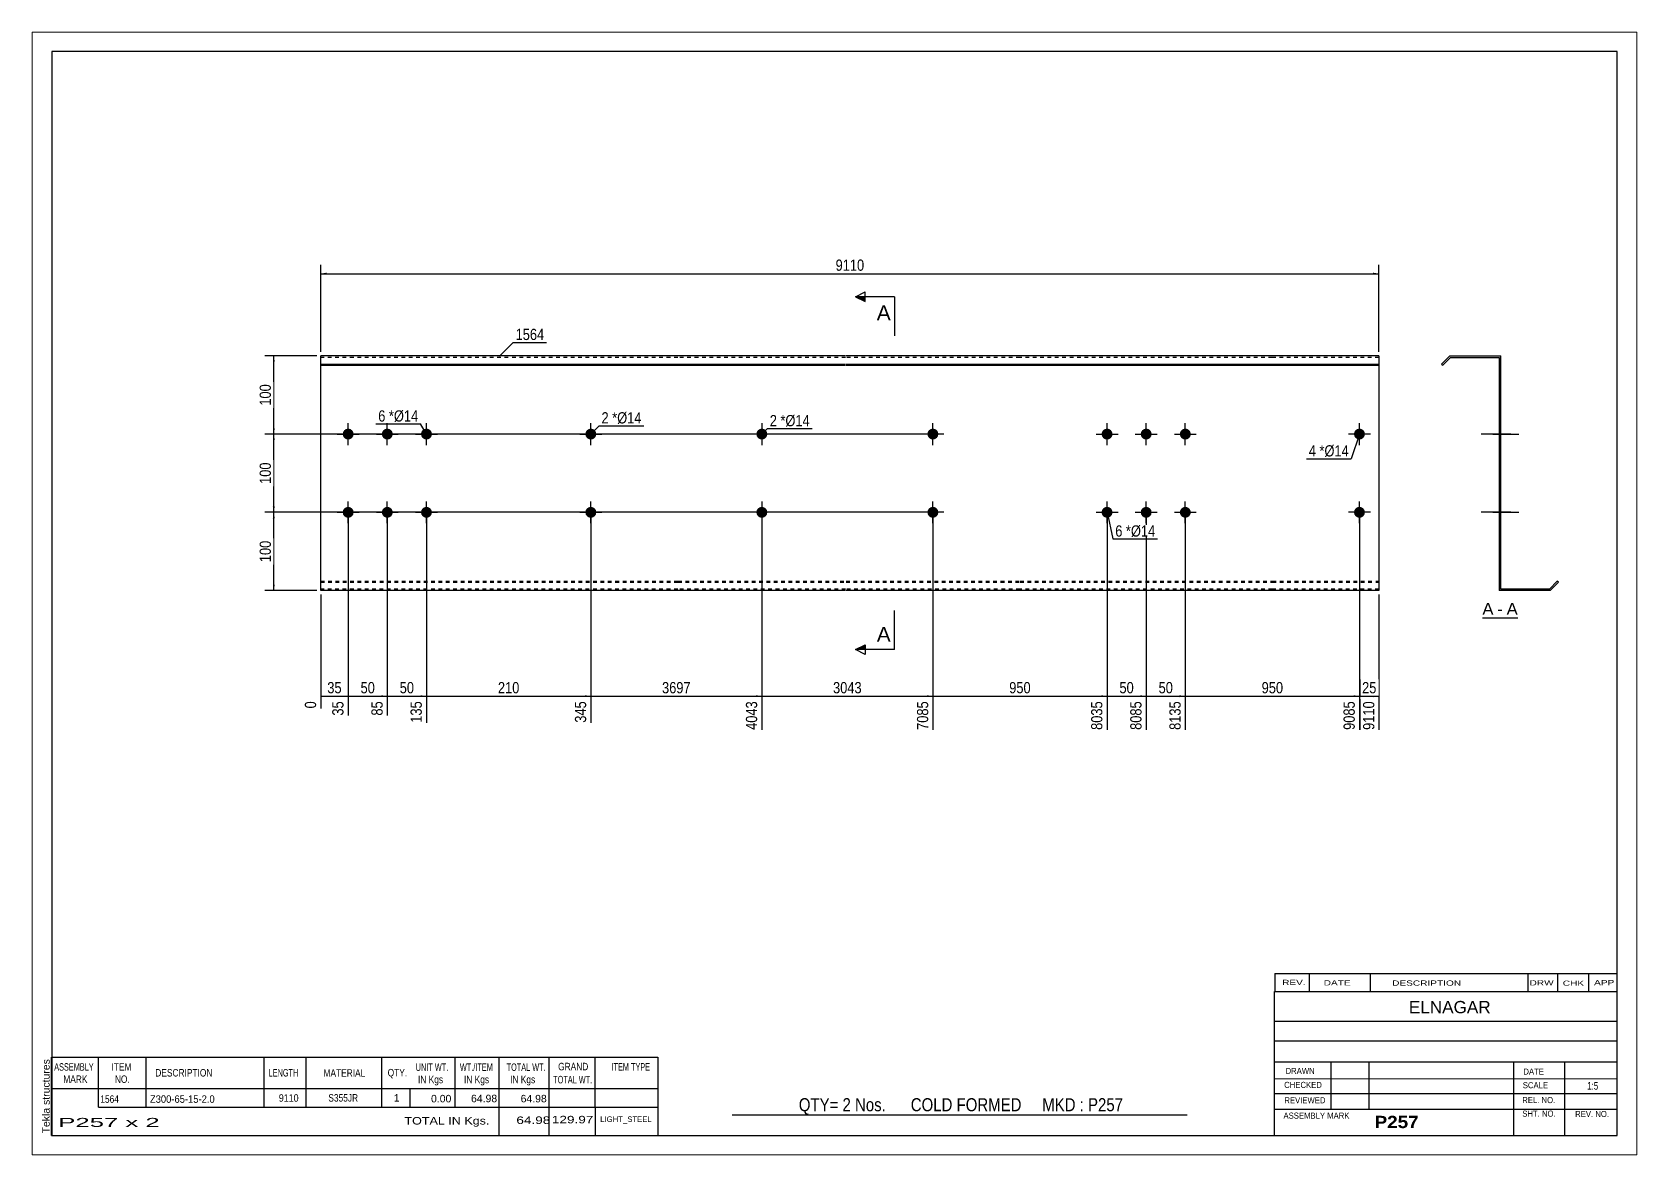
# Paper-space layout 'Layout1' of a CAD drawing. Header units: millimetres. Extents: x 0 to 410, y 0 to 287.
# The model-space entities are those that its viewports show. They can reach past a viewport. Long polylines and large blocks are cut down to what shows.
import ezdxf

# ---------------------------------------------------------------- set-up
doc = ezdxf.new("R2010")
doc.units = ezdxf.units.MM
doc.linetypes.add('DXK_LINE_DOT1', pattern=[1.8814, 0.9407, -0.9407])
doc.layers.add('Viewport layer', color=7, linetype='Continuous', plot=False)
doc.styles.add('Arial', font='ARIAL.TTF', dxfattribs={"height": 0.2})
doc.styles.add('Arial Bold', font='ARIALBD.TTF', dxfattribs={"height": 0.2})
doc.styles.add('Arial Narrow', font='ARIALN.TTF', dxfattribs={"height": 0.2})

# ---------------------------------------------------------------- blocks, each defined once
blk = doc.blocks.new('Unknown-629087071-1580')
at = {"color": 5, "linetype": 'Continuous'}
for p, q in [((331.25, 107.75), (-68.75, 107.75)), ((-68.75, 107.75), (-68.75, -169.25)), ((331.25, -169.25), (331.25, 107.75)), ((-68.75, -169.25), (331.25, -169.25))]:
    blk.add_line(p, q, dxfattribs=at)
at = {"color": 174, "linetype": 'Continuous', "style": 'Arial'}
blk.add_text('Tekla structures', height=1.9102, rotation=90, dxfattribs=at).set_placement((-69.25, -168.75))
blk = doc.blocks.new('Unknown-629087071-12 - 1229')
at = {"color": 7, "linetype": 'Continuous'}
blk.add_line((296.77, -36.95), (305.8, -36.95), dxfattribs=at)
at = {"color": 0, "linetype": 'Continuous'}
blk.add_wipeout([(299.61, -36.2), (299.61, -33), (296.77, -33), (296.77, -36.2)], dxfattribs=at)
blk.add_wipeout([(302, -36.2), (302, -33), (300.57, -33), (300.57, -36.2)], dxfattribs=at)
at = {"color": 96, "linetype": 'Continuous', "style": 'Arial'}
blk.add_text('A', height=3.06, dxfattribs=at).set_placement((296.77, -36.2))
at = {"color": 0, "linetype": 'Continuous'}
blk.add_wipeout([(305.8, -36.2), (305.8, -33), (302.96, -33), (302.96, -36.2)], dxfattribs=at)
at = {"color": 96, "linetype": 'Continuous', "style": 'Arial'}
for s, p in [('-', (300.57, -36.2)), ('A', (302.96, -36.2))]:
    blk.add_text(s, height=3.06, dxfattribs=at).set_placement(p)
blk = doc.blocks.new('Bolt-629087071-1223 - 1203')
at = {"linetype": 'Continuous'}
for points in [[(67.6, 10, -1), (70.4, 10, -1)], [(67.6, -10, -1), (70.4, -10, -1)]]:
    blk.add_hatch(color=3, dxfattribs=at).paths.add_polyline_path(points)
at = {"color": 3, "linetype": 'Continuous'}
for p, q in [((69, 7.2), (69, 12.8)), ((66.2, 10), (71.8, 10)), ((69, -12.8), (69, -7.2)), ((66.2, -10), (71.8, -10))]:
    blk.add_line(p, q, dxfattribs=at)
blk = doc.blocks.new('Part-629087071-1218 - 1203')
at = {"color": 2, "linetype": 'Continuous'}
for p, q in [((0, -30), (0, 30)), ((91.19, 30), (0, 30)), ((134.09, 30), (91.29, 30)), ((178.58, 30), (134.19, 30)), ((243.07, 30), (178.68, 30)), ((270.36, 30), (243.17, 30)), ((270.36, 30), (270.36, -30)), ((0, 27.88), (91.19, 27.88)), ((0, 27.6), (91.19, 27.6)), ((91.29, 27.88), (134.09, 27.88)), ((91.29, 27.6), (134.09, 27.6)), ((134.19, 27.88), (178.58, 27.88)), ((134.19, 27.6), (178.58, 27.6)), ((178.68, 27.88), (243.07, 27.88)), ((178.68, 27.6), (243.07, 27.6)), ((243.17, 27.88), (270.36, 27.88)), ((243.17, 27.6), (270.36, 27.6)), ((91.19, -30), (0, -30)), ((134.09, -30), (91.29, -30)), ((178.58, -30), (134.19, -30)), ((243.07, -30), (178.68, -30)), ((270.36, -30), (243.17, -30))]:
    blk.add_line(p, q, dxfattribs=at)
at = {"color": 7, "linetype": 'DXK_LINE_DOT1'}
for p, q in [((91.19, 29.6), (0, 29.6)), ((134.09, 29.6), (91.29, 29.6)), ((178.58, 29.6), (134.19, 29.6)), ((243.07, 29.6), (178.68, 29.6)), ((270.36, 29.6), (243.17, 29.6)), ((0, -27.6), (91.19, -27.6)), ((0, -27.88), (91.19, -27.88)), ((91.29, -27.6), (134.09, -27.6)), ((91.29, -27.88), (134.09, -27.88)), ((134.19, -27.6), (178.58, -27.6)), ((134.19, -27.88), (178.58, -27.88)), ((178.68, -27.6), (243.07, -27.6)), ((178.68, -27.88), (243.07, -27.88)), ((243.17, -27.6), (270.36, -27.6)), ((243.17, -27.88), (270.36, -27.88)), ((91.19, -29.6), (0, -29.6)), ((134.09, -29.6), (91.29, -29.6)), ((178.58, -29.6), (134.19, -29.6)), ((243.07, -29.6), (178.68, -29.6)), ((270.36, -29.6), (243.17, -29.6))]:
    blk.add_line(p, q, dxfattribs=at)
blk = doc.blocks.new('Bolt-629087071-1219 - 1203')
at = {"linetype": 'Continuous'}
for points in [[(154.99, 10, -1), (157.79, 10, -1)], [(263.96, 10, -1), (266.76, 10, -1)]]:
    blk.add_hatch(color=3, dxfattribs=at).paths.add_polyline_path(points)
at = {"color": 3, "linetype": 'Continuous'}
for p, q in [((156.39, 7.2), (156.39, 12.8)), ((265.36, 7.2), (265.36, 12.8)), ((159.19, 10), (153.59, 10)), ((268.16, 10), (262.56, 10))]:
    blk.add_line(p, q, dxfattribs=at)
blk = doc.blocks.new('Bolt-629087071-1220 - 1203')
at = {"linetype": 'Continuous'}
for points in [[(199.48, 10, -1), (202.28, 10, -1)], [(209.48, 10, -1), (212.28, 10, -1)], [(219.48, 10, -1), (222.28, 10, -1)], [(199.48, -10, -1), (202.28, -10, -1)], [(209.48, -10, -1), (212.28, -10, -1)], [(219.48, -10, -1), (222.28, -10, -1)]]:
    blk.add_hatch(color=3, dxfattribs=at).paths.add_polyline_path(points)
at = {"color": 3, "linetype": 'Continuous'}
for p, q in [((200.88, 7.2), (200.88, 12.8)), ((210.88, 7.2), (210.88, 12.8)), ((220.88, 7.2), (220.88, 12.8)), ((198.08, 10), (203.68, 10)), ((208.08, 10), (213.68, 10)), ((218.08, 10), (223.68, 10)), ((200.88, -12.8), (200.88, -7.2)), ((210.88, -12.8), (210.88, -7.2)), ((220.88, -12.8), (220.88, -7.2)), ((198.08, -10), (203.68, -10)), ((208.08, -10), (213.68, -10)), ((218.08, -10), (223.68, -10))]:
    blk.add_line(p, q, dxfattribs=at)
blk = doc.blocks.new('Bolt-629087071-1221 - 1203')
at = {"linetype": 'Continuous'}
for points in [[(154.99, -10, -1), (157.79, -10, -1)], [(263.96, -10, -1), (266.76, -10, -1)]]:
    blk.add_hatch(color=3, dxfattribs=at).paths.add_polyline_path(points)
at = {"color": 3, "linetype": 'Continuous'}
for p, q in [((156.39, -12.8), (156.39, -7.2)), ((265.36, -12.8), (265.36, -7.2)), ((159.19, -10), (153.59, -10)), ((268.16, -10), (262.56, -10))]:
    blk.add_line(p, q, dxfattribs=at)
blk = doc.blocks.new('Bolt-629087071-1222 - 1203')
at = {"linetype": 'Continuous'}
for points in [[(5.6, 10, -1), (8.4, 10, -1)], [(15.6, 10, -1), (18.4, 10, -1)], [(25.6, 10, -1), (28.4, 10, -1)], [(5.6, -10, -1), (8.4, -10, -1)], [(15.6, -10, -1), (18.4, -10, -1)], [(25.6, -10, -1), (28.4, -10, -1)]]:
    blk.add_hatch(color=3, dxfattribs=at).paths.add_polyline_path(points)
at = {"color": 3, "linetype": 'Continuous'}
for p, q in [((7, 7.2), (7, 12.8)), ((17, 7.2), (17, 12.8)), ((27, 7.2), (27, 12.8)), ((4.2, 10), (9.8, 10)), ((14.2, 10), (19.8, 10)), ((24.2, 10), (29.8, 10)), ((7, -12.8), (7, -7.2)), ((17, -12.8), (17, -7.2)), ((27, -12.8), (27, -7.2)), ((4.2, -10), (9.8, -10)), ((14.2, -10), (19.8, -10)), ((24.2, -10), (29.8, -10))]:
    blk.add_line(p, q, dxfattribs=at)
blk = doc.blocks.new('Bolt-629087071-1224 - 1203')
at = {"linetype": 'Continuous'}
for points in [[(114.09, 10, -1), (111.29, 10, -1)], [(114.09, -10, -1), (111.29, -10, -1)]]:
    blk.add_hatch(color=3, dxfattribs=at).paths.add_polyline_path(points)
at = {"color": 3, "linetype": 'Continuous'}
for p, q in [((112.69, 12.8), (112.69, 7.2)), ((115.49, 10), (109.89, 10)), ((112.69, -7.2), (112.69, -12.8)), ((115.49, -10), (109.89, -10))]:
    blk.add_line(p, q, dxfattribs=at)
blk = doc.blocks.new('Bolt-629087071-1232 - 1229')
at = {"linetype": 'Continuous'}
blk.add_hatch(color=3, dxfattribs=at).paths.add_polyline_path([(301.08, 11.4), (301.08, 8.6), (301.48, 8.6), (301.48, 11.4)])
blk.add_hatch(color=3, dxfattribs=at).paths.add_polyline_path([(301.08, 11.4), (301.08, 8.6), (301.48, 8.6), (301.48, 11.4)])
at = {"color": 3, "linetype": 'Continuous'}
for p, q in [((299.48, 10), (306.08, 10)), ((299.48, 10), (306.08, 10)), ((301.08, 11.4), (301.48, 11.4)), ((301.08, 11.4), (301.48, 11.4)), ((301.08, 8.6), (301.48, 8.6)), ((301.08, 8.6), (301.48, 8.6))]:
    blk.add_line(p, q, dxfattribs=at)
blk = doc.blocks.new('Part-629087071-1231 - 1229')
at = {"color": 2, "linetype": 'Continuous'}
for p, q in [((288.48, 30), (286.36, 27.88)), ((286.65, 27.6), (288.65, 29.6)), ((288.48, 30), (301.48, 30)), ((288.65, 29.6), (301.08, 29.6)), ((301.08, 29.6), (301.08, -30)), ((301.48, -29.6), (301.48, 30)), ((286.36, 27.88), (286.65, 27.6)), ((315.92, -27.6), (313.92, -29.6)), ((314.08, -30), (316.21, -27.88)), ((316.21, -27.88), (315.92, -27.6)), ((314.08, -30), (301.08, -30)), ((313.92, -29.6), (301.48, -29.6))]:
    blk.add_line(p, q, dxfattribs=at)
blk = doc.blocks.new('Bolt-629087071-1233 - 1229')
at = {"linetype": 'Continuous'}
for points in [[(301.08, 11.4), (301.08, 8.6), (301.48, 8.6), (301.48, 11.4)], [(301.08, 11.4), (301.08, 8.6), (301.48, 8.6), (301.48, 11.4)], [(301.08, 11.4), (301.08, 8.6), (301.48, 8.6), (301.48, 11.4)], [(301.08, -8.6), (301.08, -11.4), (301.48, -11.4), (301.48, -8.6)], [(301.08, -8.6), (301.08, -11.4), (301.48, -11.4), (301.48, -8.6)], [(301.08, -8.6), (301.08, -11.4), (301.48, -11.4), (301.48, -8.6)]]:
    blk.add_hatch(color=3, dxfattribs=at).paths.add_polyline_path(points)
at = {"color": 3, "linetype": 'Continuous'}
for p, q in [((304.08, 10), (296.48, 10)), ((304.08, 10), (296.48, 10)), ((304.08, 10), (296.48, 10)), ((301.48, 11.4), (301.08, 11.4)), ((301.48, 11.4), (301.08, 11.4)), ((301.48, 11.4), (301.08, 11.4)), ((301.48, 8.6), (301.08, 8.6)), ((301.48, 8.6), (301.08, 8.6)), ((301.48, 8.6), (301.08, 8.6)), ((304.08, -10), (296.48, -10)), ((304.08, -10), (296.48, -10)), ((304.08, -10), (296.48, -10)), ((301.48, -8.6), (301.08, -8.6)), ((301.48, -8.6), (301.08, -8.6)), ((301.48, -8.6), (301.08, -8.6)), ((301.48, -11.4), (301.08, -11.4)), ((301.48, -11.4), (301.08, -11.4)), ((301.48, -11.4), (301.08, -11.4))]:
    blk.add_line(p, q, dxfattribs=at)
blk = doc.blocks.new('Bolt-629087071-1234 - 1229')
at = {"linetype": 'Continuous'}
blk.add_hatch(color=3, dxfattribs=at).paths.add_polyline_path([(301.08, -8.6), (301.08, -11.4), (301.48, -11.4), (301.48, -8.6)])
blk.add_hatch(color=3, dxfattribs=at).paths.add_polyline_path([(301.08, -8.6), (301.08, -11.4), (301.48, -11.4), (301.48, -8.6)])
at = {"color": 3, "linetype": 'Continuous'}
for p, q in [((299.48, -10), (306.08, -10)), ((299.48, -10), (306.08, -10)), ((301.08, -8.6), (301.48, -8.6)), ((301.08, -8.6), (301.48, -8.6)), ((301.08, -11.4), (301.48, -11.4)), ((301.08, -11.4), (301.48, -11.4))]:
    blk.add_line(p, q, dxfattribs=at)
blk = doc.blocks.new('Bolt-629087071-1235 - 1229')
at = {"linetype": 'Continuous'}
for points in [[(301.08, 11.4), (301.08, 8.6), (301.48, 8.6), (301.48, 11.4)], [(301.08, 11.4), (301.08, 8.6), (301.48, 8.6), (301.48, 11.4)], [(301.08, 11.4), (301.08, 8.6), (301.48, 8.6), (301.48, 11.4)], [(301.08, -8.6), (301.08, -11.4), (301.48, -11.4), (301.48, -8.6)], [(301.08, -8.6), (301.08, -11.4), (301.48, -11.4), (301.48, -8.6)], [(301.08, -8.6), (301.08, -11.4), (301.48, -11.4), (301.48, -8.6)]]:
    blk.add_hatch(color=3, dxfattribs=at).paths.add_polyline_path(points)
at = {"color": 3, "linetype": 'Continuous'}
for p, q in [((304.08, 10), (296.48, 10)), ((304.08, 10), (296.48, 10)), ((304.08, 10), (296.48, 10)), ((301.48, 11.4), (301.08, 11.4)), ((301.48, 11.4), (301.08, 11.4)), ((301.48, 11.4), (301.08, 11.4)), ((301.48, 8.6), (301.08, 8.6)), ((301.48, 8.6), (301.08, 8.6)), ((301.48, 8.6), (301.08, 8.6)), ((304.08, -10), (296.48, -10)), ((304.08, -10), (296.48, -10)), ((304.08, -10), (296.48, -10)), ((301.48, -8.6), (301.08, -8.6)), ((301.48, -8.6), (301.08, -8.6)), ((301.48, -8.6), (301.08, -8.6)), ((301.48, -11.4), (301.08, -11.4)), ((301.48, -11.4), (301.08, -11.4)), ((301.48, -11.4), (301.08, -11.4))]:
    blk.add_line(p, q, dxfattribs=at)
blk = doc.blocks.new('Bolt-629087071-1236 - 1229')
at = {"linetype": 'Continuous'}
for points in [[(301.08, 11.4), (301.08, 8.6), (301.48, 8.6), (301.48, 11.4)], [(301.08, -8.6), (301.08, -11.4), (301.48, -11.4), (301.48, -8.6)]]:
    blk.add_hatch(color=3, dxfattribs=at).paths.add_polyline_path(points)
at = {"color": 3, "linetype": 'Continuous'}
for p, q in [((303.08, 10), (296.48, 10)), ((301.48, 11.4), (301.08, 11.4)), ((301.48, 8.6), (301.08, 8.6)), ((303.08, -10), (296.48, -10)), ((301.48, -8.6), (301.08, -8.6)), ((301.48, -11.4), (301.08, -11.4))]:
    blk.add_line(p, q, dxfattribs=at)
blk = doc.blocks.new('Bolt-629087071-1237 - 1229')
at = {"linetype": 'Continuous'}
for points in [[(301.48, 8.6), (301.48, 11.4), (301.08, 11.4), (301.08, 8.6)], [(301.48, -11.4), (301.48, -8.6), (301.08, -8.6), (301.08, -11.4)]]:
    blk.add_hatch(color=3, dxfattribs=at).paths.add_polyline_path(points)
at = {"color": 3, "linetype": 'Continuous'}
for p, q in [((301.48, 10), (297.08, 10)), ((301.48, 11.4), (301.08, 11.4)), ((301.48, 8.6), (301.08, 8.6)), ((301.48, -10), (297.08, -10)), ((301.48, -8.6), (301.08, -8.6)), ((301.48, -11.4), (301.08, -11.4))]:
    blk.add_line(p, q, dxfattribs=at)
blk = doc.blocks.new('StraightDimension-629087071-1297 - 1203')
at = {"linetype": 'Continuous'}
for points in [[(-12.25, 8.5), (-12, 10), (-11.75, 8.5)], [(-11.75, -8.5), (-12, -10), (-12.25, -8.5)]]:
    blk.add_hatch(color=7, dxfattribs=at).paths.add_polyline_path(points)
at = {"color": 7, "linetype": 'Continuous'}
for p, q in [((155.39, 10), (-14.25, 10)), ((-12, -10), (-12, 10)), ((155.39, -10), (-14.25, -10))]:
    blk.add_line(p, q, dxfattribs=at)
at = {"color": 0}
blk.add_wipeout([(-12.15, 3.34), (-16.35, 3.34), (-16.35, -3.34), (-12.15, -3.34)], dxfattribs=at)
at = {"color": 3, "style": 'Arial Narrow'}
blk.add_text('100', height=2.863, rotation=90.0002, dxfattribs=at).set_placement((-12.75, -2.74))
blk = doc.blocks.new('StraightDimension-629087071-1296 - 1203')
at = {"linetype": 'Continuous'}
for points in [[(-12.25, 28.5), (-12, 30), (-11.75, 28.5)], [(-11.75, 11.5), (-12, 10), (-12.25, 11.5)]]:
    blk.add_hatch(color=7, dxfattribs=at).paths.add_polyline_path(points)
at = {"color": 7, "linetype": 'Continuous'}
for p, q in [((-1, 30), (-14.25, 30)), ((-12, 10), (-12, 30)), ((155.39, 10), (-14.25, 10))]:
    blk.add_line(p, q, dxfattribs=at)
at = {"color": 0}
blk.add_wipeout([(-12.15, 23.34), (-16.35, 23.34), (-16.35, 16.66), (-12.15, 16.66)], dxfattribs=at)
at = {"color": 3, "style": 'Arial Narrow'}
blk.add_text('100', height=2.863, rotation=90.0002, dxfattribs=at).set_placement((-12.75, 17.26))
blk = doc.blocks.new('StraightDimension-629087071-1247 - 1203')
at = {"linetype": 'Continuous'}
blk.add_hatch(color=7, dxfattribs=at).paths.add_polyline_path([(268.86, -56.75), (270.36, -57), (268.86, -57.25)])
at = {"color": 7, "linetype": 'Continuous'}
for p, q in [((265.36, -11), (265.36, -65.61)), ((270.36, -31), (270.36, -65.61)), ((265.36, -57), (270.36, -57))]:
    blk.add_line(p, q, dxfattribs=at)
at = {"color": 0}
blk.add_wipeout([(270.29, -56.85), (270.29, -52.65), (265.44, -52.65), (265.44, -56.85)], dxfattribs=at)
at = {"color": 0, "linetype": 'Continuous'}
blk.add_wipeout([(269.76, -57.7), (265.56, -57.7), (265.56, -66.21), (269.76, -66.21)], dxfattribs=at)
at = {"color": 3, "style": 'Arial Narrow'}
blk.add_text('25', height=2.863, dxfattribs=at).set_placement((266.04, -56.25))
at = {"color": 3, "linetype": 'Continuous', "style": 'Arial Narrow'}
blk.add_text('9110', height=2.863, rotation=90.0002, dxfattribs=at).set_placement((269.16, -65.61))
blk = doc.blocks.new('StraightDimension-629087071-1248 - 1203')
at = {"linetype": 'Continuous'}
blk.add_hatch(color=7, dxfattribs=at).paths.add_polyline_path([(263.86, -56.75), (265.36, -57), (263.86, -57.25)])
at = {"color": 7, "linetype": 'Continuous'}
for p, q in [((220.88, -11), (220.88, -65.61)), ((265.36, -11), (265.36, -65.61)), ((220.88, -57), (265.36, -57))]:
    blk.add_line(p, q, dxfattribs=at)
at = {"color": 0}
blk.add_wipeout([(246.46, -56.85), (246.46, -52.65), (239.78, -52.65), (239.78, -56.85)], dxfattribs=at)
at = {"color": 0, "linetype": 'Continuous'}
blk.add_wipeout([(264.76, -57.7), (260.56, -57.7), (260.56, -66.21), (264.76, -66.21)], dxfattribs=at)
at = {"color": 3, "style": 'Arial Narrow'}
blk.add_text('950', height=2.863, dxfattribs=at).set_placement((240.38, -56.25))
at = {"color": 3, "linetype": 'Continuous', "style": 'Arial Narrow'}
blk.add_text('9085', height=2.863, rotation=90.0002, dxfattribs=at).set_placement((264.16, -65.61))
blk = doc.blocks.new('StraightDimension-629087071-1249 - 1203')
at = {"linetype": 'Continuous'}
blk.add_hatch(color=7, dxfattribs=at).paths.add_polyline_path([(219.38, -56.75), (220.88, -57), (219.38, -57.25)])
at = {"color": 7, "linetype": 'Continuous'}
for p, q in [((210.88, -11), (210.88, -65.61)), ((220.88, -11), (220.88, -65.61)), ((210.88, -57), (220.88, -57))]:
    blk.add_line(p, q, dxfattribs=at)
at = {"color": 0}
blk.add_wipeout([(218.3, -56.85), (218.3, -52.65), (213.45, -52.65), (213.45, -56.85)], dxfattribs=at)
at = {"color": 0, "linetype": 'Continuous'}
blk.add_wipeout([(220.28, -57.7), (216.08, -57.7), (216.08, -66.21), (220.28, -66.21)], dxfattribs=at)
at = {"color": 3, "style": 'Arial Narrow'}
blk.add_text('50', height=2.863, dxfattribs=at).set_placement((214.05, -56.25))
at = {"color": 3, "linetype": 'Continuous', "style": 'Arial Narrow'}
blk.add_text('8135', height=2.863, rotation=90.0002, dxfattribs=at).set_placement((219.68, -65.61))
blk = doc.blocks.new('StraightDimension-629087071-1250 - 1203')
at = {"linetype": 'Continuous'}
blk.add_hatch(color=7, dxfattribs=at).paths.add_polyline_path([(209.38, -56.75), (210.88, -57), (209.38, -57.25)])
at = {"color": 7, "linetype": 'Continuous'}
for p, q in [((200.88, -11), (200.88, -65.61)), ((210.88, -11), (210.88, -65.61)), ((200.88, -57), (210.88, -57))]:
    blk.add_line(p, q, dxfattribs=at)
at = {"color": 0}
blk.add_wipeout([(208.3, -56.85), (208.3, -52.65), (203.45, -52.65), (203.45, -56.85)], dxfattribs=at)
at = {"color": 0, "linetype": 'Continuous'}
blk.add_wipeout([(210.28, -57.7), (206.08, -57.7), (206.08, -66.21), (210.28, -66.21)], dxfattribs=at)
at = {"color": 3, "style": 'Arial Narrow'}
blk.add_text('50', height=2.863, dxfattribs=at).set_placement((204.05, -56.25))
at = {"color": 3, "linetype": 'Continuous', "style": 'Arial Narrow'}
blk.add_text('8085', height=2.863, rotation=90.0002, dxfattribs=at).set_placement((209.68, -65.61))
blk = doc.blocks.new('StraightDimension-629087071-1251 - 1203')
at = {"linetype": 'Continuous'}
blk.add_hatch(color=7, dxfattribs=at).paths.add_polyline_path([(199.38, -56.75), (200.88, -57), (199.38, -57.25)])
at = {"color": 7, "linetype": 'Continuous'}
for p, q in [((156.39, -11), (156.39, -65.61)), ((200.88, -11), (200.88, -65.61)), ((156.39, -57), (200.88, -57))]:
    blk.add_line(p, q, dxfattribs=at)
at = {"color": 0}
blk.add_wipeout([(181.97, -56.85), (181.97, -52.65), (175.29, -52.65), (175.29, -56.85)], dxfattribs=at)
at = {"color": 0, "linetype": 'Continuous'}
blk.add_wipeout([(200.28, -57.7), (196.08, -57.7), (196.08, -66.21), (200.28, -66.21)], dxfattribs=at)
at = {"color": 3, "style": 'Arial Narrow'}
blk.add_text('950', height=2.863, dxfattribs=at).set_placement((175.89, -56.25))
at = {"color": 3, "linetype": 'Continuous', "style": 'Arial Narrow'}
blk.add_text('8035', height=2.863, rotation=90.0002, dxfattribs=at).set_placement((199.68, -65.61))
blk = doc.blocks.new('StraightDimension-629087071-1252 - 1203')
at = {"linetype": 'Continuous'}
blk.add_hatch(color=7, dxfattribs=at).paths.add_polyline_path([(154.89, -56.75), (156.39, -57), (154.89, -57.25)])
at = {"color": 7, "linetype": 'Continuous'}
for p, q in [((112.69, -11), (112.69, -65.61)), ((156.39, -11), (156.39, -65.61)), ((112.69, -57), (156.39, -57))]:
    blk.add_line(p, q, dxfattribs=at)
at = {"color": 0}
blk.add_wipeout([(138.8, -56.85), (138.8, -52.65), (130.28, -52.65), (130.28, -56.85)], dxfattribs=at)
at = {"color": 0, "linetype": 'Continuous'}
blk.add_wipeout([(155.79, -57.7), (151.59, -57.7), (151.59, -66.21), (155.79, -66.21)], dxfattribs=at)
at = {"color": 3, "style": 'Arial Narrow'}
blk.add_text('3043', height=2.863, dxfattribs=at).set_placement((130.88, -56.25))
at = {"color": 3, "linetype": 'Continuous', "style": 'Arial Narrow'}
blk.add_text('7085', height=2.863, rotation=90.0002, dxfattribs=at).set_placement((155.19, -65.61))
blk = doc.blocks.new('StraightDimension-629087071-1253 - 1203')
at = {"linetype": 'Continuous'}
blk.add_hatch(color=7, dxfattribs=at).paths.add_polyline_path([(111.19, -56.75), (112.69, -57), (111.19, -57.25)])
at = {"color": 7, "linetype": 'Continuous'}
for p, q in [((69, -11), (69, -63.78)), ((112.69, -11), (112.69, -65.61)), ((69, -57), (112.69, -57))]:
    blk.add_line(p, q, dxfattribs=at)
at = {"color": 0}
blk.add_wipeout([(95.1, -56.85), (95.1, -52.65), (86.59, -52.65), (86.59, -56.85)], dxfattribs=at)
at = {"color": 0, "linetype": 'Continuous'}
blk.add_wipeout([(112.09, -57.7), (107.89, -57.7), (107.89, -66.21), (112.09, -66.21)], dxfattribs=at)
at = {"color": 3, "style": 'Arial Narrow'}
blk.add_text('3697', height=2.863, dxfattribs=at).set_placement((87.19, -56.25))
at = {"color": 3, "linetype": 'Continuous', "style": 'Arial Narrow'}
blk.add_text('4043', height=2.863, rotation=90.0002, dxfattribs=at).set_placement((111.49, -65.61))
blk = doc.blocks.new('StraightDimension-629087071-1254 - 1203')
at = {"linetype": 'Continuous'}
blk.add_hatch(color=7, dxfattribs=at).paths.add_polyline_path([(67.5, -56.75), (69, -57), (67.5, -57.25)])
at = {"color": 7, "linetype": 'Continuous'}
for p, q in [((27, -11), (27, -63.78)), ((69, -11), (69, -63.78)), ((27, -57), (69, -57))]:
    blk.add_line(p, q, dxfattribs=at)
at = {"color": 0}
blk.add_wipeout([(51.34, -56.85), (51.34, -52.65), (44.66, -52.65), (44.66, -56.85)], dxfattribs=at)
at = {"color": 0, "linetype": 'Continuous'}
blk.add_wipeout([(68.4, -57.7), (64.2, -57.7), (64.2, -64.38), (68.4, -64.38)], dxfattribs=at)
at = {"color": 3, "style": 'Arial Narrow'}
blk.add_text('210', height=2.863, dxfattribs=at).set_placement((45.26, -56.25))
at = {"color": 3, "linetype": 'Continuous', "style": 'Arial Narrow'}
blk.add_text('345', height=2.863, rotation=90.0002, dxfattribs=at).set_placement((67.8, -63.78))
blk = doc.blocks.new('StraightDimension-629087071-1255 - 1203')
at = {"linetype": 'Continuous'}
blk.add_hatch(color=7, dxfattribs=at).paths.add_polyline_path([(25.5, -56.75), (27, -57), (25.5, -57.25)])
at = {"color": 7, "linetype": 'Continuous'}
for p, q in [((17, -11), (17, -61.96)), ((27, -11), (27, -63.78)), ((17, -57), (27, -57))]:
    blk.add_line(p, q, dxfattribs=at)
at = {"color": 0}
blk.add_wipeout([(24.43, -56.85), (24.43, -52.65), (19.57, -52.65), (19.57, -56.85)], dxfattribs=at)
at = {"color": 0, "linetype": 'Continuous'}
blk.add_wipeout([(26.4, -57.7), (22.2, -57.7), (22.2, -64.38), (26.4, -64.38)], dxfattribs=at)
at = {"color": 3, "style": 'Arial Narrow'}
blk.add_text('50', height=2.863, dxfattribs=at).set_placement((20.17, -56.25))
at = {"color": 3, "linetype": 'Continuous', "style": 'Arial Narrow'}
blk.add_text('135', height=2.863, rotation=90.0002, dxfattribs=at).set_placement((25.8, -63.78))
blk = doc.blocks.new('StraightDimension-629087071-1256 - 1203')
at = {"linetype": 'Continuous'}
blk.add_hatch(color=7, dxfattribs=at).paths.add_polyline_path([(15.5, -56.75), (17, -57), (15.5, -57.25)])
at = {"color": 7, "linetype": 'Continuous'}
for p, q in [((7, -11), (7, -61.96)), ((17, -11), (17, -61.96)), ((7, -57), (17, -57))]:
    blk.add_line(p, q, dxfattribs=at)
at = {"color": 0}
blk.add_wipeout([(14.43, -56.85), (14.43, -52.65), (9.57, -52.65), (9.57, -56.85)], dxfattribs=at)
at = {"color": 0, "linetype": 'Continuous'}
blk.add_wipeout([(16.4, -57.7), (12.2, -57.7), (12.2, -62.56), (16.4, -62.56)], dxfattribs=at)
at = {"color": 3, "style": 'Arial Narrow'}
blk.add_text('50', height=2.863, dxfattribs=at).set_placement((10.17, -56.25))
at = {"color": 3, "linetype": 'Continuous', "style": 'Arial Narrow'}
blk.add_text('85', height=2.863, rotation=90.0002, dxfattribs=at).set_placement((15.8, -61.96))
blk = doc.blocks.new('StraightDimension-629087071-1257 - 1203')
at = {"linetype": 'Continuous'}
blk.add_hatch(color=7, dxfattribs=at).paths.add_polyline_path([(5.5, -56.75), (7, -57), (5.5, -57.25)])
at = {"color": 7, "linetype": 'Continuous'}
for p, q in [((7, -11), (7, -61.96)), ((0, -31), (0, -60.13)), ((0, -57), (7, -57))]:
    blk.add_line(p, q, dxfattribs=at)
at = {"color": 0}
blk.add_wipeout([(5.93, -56.85), (5.93, -52.65), (1.07, -52.65), (1.07, -56.85)], dxfattribs=at)
at = {"color": 0, "linetype": 'Continuous'}
for points in [[(-0.6, -57.7), (-4.8, -57.7), (-4.8, -60.73), (-0.6, -60.73)], [(6.4, -57.7), (2.2, -57.7), (2.2, -62.56), (6.4, -62.56)]]:
    blk.add_wipeout(points, dxfattribs=at)
at = {"color": 3, "style": 'Arial Narrow'}
blk.add_text('35', height=2.863, dxfattribs=at).set_placement((1.67, -56.25))
at = {"color": 3, "linetype": 'Continuous', "style": 'Arial Narrow'}
for s, height, p in [('0', 2.86, (-1.2, -60.13)), ('35', 2.863, (5.8, -61.96))]:
    blk.add_text(s, height=height, rotation=90.0002, dxfattribs=at).set_placement(p)
blk = doc.blocks.new('StraightDimension-629087071-1298 - 1203')
at = {"linetype": 'Continuous'}
for points in [[(-12.25, -11.5), (-12, -10), (-11.75, -11.5)], [(-11.75, -28.5), (-12, -30), (-12.25, -28.5)]]:
    blk.add_hatch(color=7, dxfattribs=at).paths.add_polyline_path(points)
at = {"color": 7, "linetype": 'Continuous'}
for p, q in [((155.39, -10), (-14.25, -10)), ((-12, -30), (-12, -10)), ((-1, -30), (-14.25, -30))]:
    blk.add_line(p, q, dxfattribs=at)
at = {"color": 0}
blk.add_wipeout([(-12.15, -16.66), (-16.35, -16.66), (-16.35, -23.34), (-12.15, -23.34)], dxfattribs=at)
at = {"color": 3, "style": 'Arial Narrow'}
blk.add_text('100', height=2.863, rotation=90.0002, dxfattribs=at).set_placement((-12.75, -22.74))
blk = doc.blocks.new('StraightDimension-629087071-1320 - 1203')
at = {"linetype": 'Continuous'}
for points in [[(1.5, 50.75), (0, 51), (1.5, 51.25)], [(268.86, 51.25), (270.36, 51), (268.86, 50.75)]]:
    blk.add_hatch(color=7, dxfattribs=at).paths.add_polyline_path(points)
at = {"color": 7, "linetype": 'Continuous'}
for p, q in [((0, 31), (0, 53.25)), ((0, 51), (270.36, 51)), ((270.36, 31), (270.36, 53.25))]:
    blk.add_line(p, q, dxfattribs=at)
at = {"color": 0}
blk.add_wipeout([(139.44, 51.15), (139.44, 55.35), (130.93, 55.35), (130.93, 51.15)], dxfattribs=at)
at = {"color": 3, "style": 'Arial Narrow'}
blk.add_text('9110', height=2.863, dxfattribs=at).set_placement((131.53, 51.75))
blk = doc.blocks.new('CBS_BOM-629087071-1599')
at = {"color": 7, "linetype": 'Continuous'}
for p, q in [((-68.78, -157.28), (-68.78, -149.28)), ((-68.78, -149.28), (86.14, -149.28)), ((-56.78, -157.28), (-56.78, -149.28)), ((-44.59, -157.28), (-44.59, -149.28)), ((-14.43, -157.28), (-14.43, -149.28)), ((-3.75, -157.28), (-3.75, -149.28)), ((15.57, -157.28), (15.57, -149.28)), ((34.37, -157.28), (34.37, -149.28)), ((45.58, -157.28), (45.58, -149.28)), ((58.37, -157.28), (58.37, -149.28)), ((70.12, -157.28), (70.12, -149.28)), ((86.14, -149.29), (86.14, -157.27)), ((-68.78, -157.28), (86.14, -157.28)), ((-68.78, -162.08), (-68.78, -157.28)), ((-56.78, -162.08), (-56.78, -157.28)), ((-44.59, -162.08), (-44.59, -157.28)), ((-14.43, -162.08), (-14.43, -157.28)), ((-3.75, -162.08), (-3.75, -157.28)), ((15.57, -162.08), (15.57, -157.28)), ((22.83, -162.08), (22.83, -157.28)), ((34.37, -162.08), (34.37, -157.28)), ((45.58, -162.08), (45.58, -157.28)), ((58.37, -162.08), (58.37, -157.28)), ((70.14, -162.08), (70.14, -157.28)), ((86.14, -157.28), (86.14, -162.08)), ((-68.78, -169.28), (-68.78, -162.1)), ((-56.78, -162.08), (86.14, -162.08)), ((45.58, -169.28), (45.58, -162.1)), ((58.37, -169.28), (58.37, -162.1)), ((70.18, -169.28), (70.18, -162.1)), ((86.14, -162.08), (86.14, -169.28)), ((-68.78, -169.28), (86.14, -169.28))]:
    blk.add_line(p, q, dxfattribs=at)
at = {"color": 3, "linetype": 'Continuous', "style": 'Arial'}
for s, height, width, p in [('ASSEMBLY', 1.91, 0.7, (-68.1, -152.71)), ('ITEM', 1.91, 0.8, (-53.45, -152.71)), ('UNIT WT.', 1.91, 0.7, (24.26, -152.78)), ('WT./ITEM', 1.91, 0.7, (35.55, -152.78)), ('TOTAL WT.', 1.91, 0.7, (47.49, -152.78)), ('GRAND', 1.91, 0.8, (60.64, -152.62)), ('ITEM TYPE', 1.91, 0.7, (74.28, -152.7)), ('MARK', 1.91, 0.8, (-65.78, -155.84)), ('NO.', 1.91, 0.8, (-52.6, -155.84)), ('DESCRIPTION', 1.9102, 0.8, (-42.27, -154.21)), ('LENGTH', 1.91, 0.7, (-13.32, -154.21)), ('MATERIAL', 1.91, 0.8, (0.7, -154.26)), ('QTY.', 1.91, 0.8, (17.09, -154.18)), ('IN Kgs', 1.91, 0.8, (24.84, -155.92)), ('IN Kgs', 1.91, 0.8, (36.59, -155.92)), ('IN Kgs', 1.91, 0.8, (48.38, -155.92)), ('TOTAL WT.', 1.91, 0.7, (59.38, -155.96))]:
    blk.add_text(s, height=height, dxfattribs=dict(at, width=width)).set_placement(p)
at = {"color": 7, "linetype": 'Continuous', "style": 'Arial'}
for s, height, width, p in [('1564', 1.91, 0.8, (-56.32, -160.93)), ('Z300-65-15-2.0', 1.9102, 0.9, (-43.65, -160.93)), ('9110', 1.91, 0.85, (-10.71, -160.65)), ('S355JR', 1.91, 0.8, (1.94, -160.62))]:
    blk.add_text(s, height=height, dxfattribs=dict(at, width=width)).set_placement(p)
for s, p in [('1', (18.66, -160.62)), ('0.00', (28.17, -160.81)), ('64.98', (38.39, -160.78)), ('64.98', (51.06, -160.81))]:
    blk.add_text(s, height=1.91, dxfattribs=at).set_placement(p)
at = {"color": 6, "linetype": 'Continuous', "style": 'Arial'}
for s, height, width, p in [('P257 x 2', 2.292, 2.05, (-67.06, -167.09)), ('TOTAL IN Kgs.', 1.9102, 1.2, (21.38, -166.48)), ('64.98', 1.91, 1.3, (49.97, -166.33)), ('129.97', 1.91, 1.3, (59.04, -166.17))]:
    blk.add_text(s, height=height, dxfattribs=dict(at, width=width)).set_placement(p)
blk.add_text('LIGHT_STEEL', height=1.4135, dxfattribs=at).set_placement((71.39, -165.83))
blk = doc.blocks.new('CBS_CALLOFF-629087071-1600')
at = {"color": 7, "linetype": 'Continuous'}
blk.add_line((105.13, -163.98), (221.36, -164), dxfattribs=at)
at = {"color": 3, "linetype": 'Continuous', "style": 'Arial Narrow'}
blk.add_text('QTY= 2 Nos.      COLD FORMED     MKD : P257', height=3.3405, dxfattribs=at).set_placement((122.13, -163.09))
blk = doc.blocks.new('CBS_NAME_BLOG-629087071-1601')
at = {"color": 7, "linetype": 'Continuous'}
for p, q in [((243.66, -132.5), (331.18, -132.5)), ((243.66, -169.21), (243.66, -132.5)), ((243.66, -140.04), (331.18, -140.04)), ((243.73, -145.09), (331.25, -145.09)), ((243.66, -150.46), (331.18, -150.46)), ((258.18, -162.57), (258.18, -150.47)), ((267.87, -162.54), (267.87, -150.47)), ((304.78, -169.21), (304.78, -150.48)), ((317.83, -169.21), (317.83, -150.47)), ((243.67, -154.76), (331.25, -154.74)), ((243.66, -158.51), (331.18, -158.51)), ((243.66, -162.55), (331.18, -162.55)), ((243.66, -169.25), (331.25, -169.25))]:
    blk.add_line(p, q, dxfattribs=at)
at = {"color": 3, "linetype": 'Continuous', "style": 'Arial'}
blk.add_text('ELNAGAR', height=3.133, dxfattribs=at).set_placement((277.98, -138.03))
at = {"color": 3, "linetype": 'Continuous'}
for s, height, style, width, p in [('CHECKED', 1.566, 'Arial', 0.9, (246.14, -157.14)), ('DRAWN', 1.566, 'Arial', 0.9, (246.49, -153.57)), ('SCALE', 1.566, 'Arial', 0.9, (307.1, -157.21)), ('DATE', 1.566, 'Arial', 0.9, (307.25, -153.73)), ('1:5', 1.957, 'Arial Narrow', 0.9, (323.55, -157.57)), ('REVIEWED', 1.566, 'Arial', 0.9, (246.18, -161.06)), ('REL. NO.', 1.566, 'Arial', 0.9, (306.96, -161.01)), ('ASSEMBLY MARK', 1.5663, 'Arial', 0.9, (245.96, -164.99)), ('SHT. NO.', 1.566, 'Arial', 0.9, (306.96, -164.48)), ('REV. NO.', 1.566, 'Arial', 0.9, (320.48, -164.57)), ('P257', 3.131, 'Arial Bold', 1.1, (269.24, -167.39))]:
    blk.add_text(s, height=height, dxfattribs=dict(at, style=style, width=width)).set_placement(p)
blk = doc.blocks.new('CBS_REVISION-629087071-1602')
at = {"color": 7, "linetype": 'Continuous'}
for p, q in [((243.74, -127.87), (331.24, -127.87)), ((243.74, -127.87), (243.74, -132.5)), ((252.54, -127.87), (252.54, -132.5)), ((268.13, -127.87), (268.13, -132.44)), ((308.39, -127.87), (308.39, -132.5)), ((315.93, -127.87), (315.93, -132.5)), ((323.88, -127.87), (323.88, -132.5)), ((243.74, -132.5), (331.24, -132.5))]:
    blk.add_line(p, q, dxfattribs=at)
at = {"color": 7, "style": 'Arial Narrow', "width": 1.7}
for s, height, p in [('REV.', 1.326, (245.6, -130.82)), ('DATE', 1.326, (256.23, -130.94)), ('DESCRIPTION', 1.3257, (273.71, -130.99)), ('DRW', 1.326, (308.82, -130.93)), ('CHK', 1.326, (317.31, -131.02)), ('APP', 1.326, (325.31, -130.87))]:
    blk.add_text(s, height=height, dxfattribs=at).set_placement(p)
blk = doc.blocks.new('SectionMark-629087071-1245 - 1203')
at = {"linetype": 'Continuous'}
for points in [[(139.11, 45.1), (139.11, 43.85), (136.61, 45.1)], [(139.11, -43.85), (139.11, -45.1), (136.61, -45.1)]]:
    blk.add_hatch(color=30, dxfattribs=at).paths.add_polyline_path(points)
at = {"color": 30, "linetype": 'Continuous'}
for p, q in [((136.61, 45.1), (139.11, 46.35)), ((136.61, 45.1), (139.11, 43.85)), ((139.11, 43.85), (139.11, 46.35)), ((136.61, -45.1), (139.11, -43.85)), ((139.11, -43.85), (139.11, -46.35)), ((139.11, -46.35), (136.61, -45.1))]:
    blk.add_line(p, q, dxfattribs=at)
at = {"color": 0, "linetype": 'Continuous'}
for points in [[(145.61, 39.1), (145.61, 43.1), (142.05, 43.1), (142.05, 39.1)], [(145.61, -43.1), (145.61, -39.1), (142.05, -39.1), (142.05, -43.1)]]:
    blk.add_wipeout(points, dxfattribs=at)
at = {"color": 30, "linetype": 'Continuous'}
for p, q in [((146.61, 45.1), (136.61, 45.1)), ((146.61, 45.1), (146.61, 35.1)), ((146.61, -45.1), (146.61, -35.1)), ((146.61, -45.1), (136.61, -45.1))]:
    blk.add_line(p, q, dxfattribs=at)
at = {"color": 96, "linetype": 'Continuous', "style": 'Arial'}
for p in [(142.05, 39.1), (142.05, -43.1)]:
    blk.add_text('A', height=3.82, dxfattribs=at).set_placement(p)
blk = doc.blocks.new('Mark-629087071-1323 - 1203')
at = {"color": 0}
blk.add_wipeout([(57.09, 34.04), (57.09, 37.04), (49.78, 37.04), (49.78, 34.04)], dxfattribs=at)
blk.add_wipeout([(57.09, 34.04), (57.09, 37.04), (49.78, 37.04), (49.78, 34.04)], dxfattribs=at)
at = {"color": 7, "linetype": 'Continuous'}
for p, q in [((45.65, 29.9), (49.18, 33.44)), ((49.18, 33.44), (57.69, 33.44))]:
    blk.add_line(p, q, dxfattribs=at)
at = {"color": 3, "style": 'Arial Narrow'}
blk.add_text('1564', height=2.863, dxfattribs=at).set_placement((49.78, 34.04))
blk = doc.blocks.new('MarkSet-629087071-1334 - 1203')
at = {"color": 0}
blk.add_wipeout([(254.25, 4.28), (254.25, 7.28), (252.42, 7.28), (252.42, 4.28)], dxfattribs=at)
blk.add_wipeout([(254.25, 4.28), (254.25, 7.28), (252.42, 7.28), (252.42, 4.28)], dxfattribs=at)
blk.add_wipeout([(256.43, 4.28), (256.43, 7.28), (255.15, 7.28), (255.15, 4.28)], dxfattribs=at)
blk.add_wipeout([(256.43, 4.28), (256.43, 7.28), (255.15, 7.28), (255.15, 4.28)], dxfattribs=at)
at = {"color": 3, "style": 'Arial Narrow'}
blk.add_text('4', height=2.86, dxfattribs=at).set_placement((252.42, 4.28))
at = {"color": 0}
blk.add_wipeout([(262.64, 4.28), (262.64, 7.28), (256.43, 7.28), (256.43, 4.28)], dxfattribs=at)
blk.add_wipeout([(262.64, 4.28), (262.64, 7.28), (256.43, 7.28), (256.43, 4.28)], dxfattribs=at)
at = {"color": 7, "linetype": 'Continuous'}
for p in [(265.36, 10), (251.82, 3.68)]:
    blk.add_line(p, (263.24, 3.68), dxfattribs=at)
at = {"color": 3, "style": 'Arial Narrow'}
for s, height, p in [('*', 2.86, (255.15, 4.28)), ('Ø14', 2.863, (256.43, 4.28))]:
    blk.add_text(s, height=height, dxfattribs=at).set_placement(p)
blk = doc.blocks.new('Mark-629087071-1337 - 1203')
at = {"color": 0}
blk.add_wipeout([(204.8, -16.2), (204.8, -13.2), (202.98, -13.2), (202.98, -16.2)], dxfattribs=at)
blk.add_wipeout([(204.8, -16.2), (204.8, -13.2), (202.98, -13.2), (202.98, -16.2)], dxfattribs=at)
at = {"color": 7, "linetype": 'Continuous'}
blk.add_line((200.88, -10), (202.38, -16.8), dxfattribs=at)
at = {"color": 0}
blk.add_wipeout([(206.98, -16.2), (206.98, -13.2), (205.7, -13.2), (205.7, -16.2)], dxfattribs=at)
blk.add_wipeout([(206.98, -16.2), (206.98, -13.2), (205.7, -13.2), (205.7, -16.2)], dxfattribs=at)
at = {"color": 3, "style": 'Arial Narrow'}
blk.add_text('6', height=2.86, dxfattribs=at).set_placement((202.98, -16.2))
at = {"color": 0}
blk.add_wipeout([(213.2, -16.2), (213.2, -13.2), (206.98, -13.2), (206.98, -16.2)], dxfattribs=at)
blk.add_wipeout([(213.2, -16.2), (213.2, -13.2), (206.98, -13.2), (206.98, -16.2)], dxfattribs=at)
at = {"color": 7, "linetype": 'Continuous'}
blk.add_line((202.38, -16.8), (213.8, -16.8), dxfattribs=at)
at = {"color": 3, "style": 'Arial Narrow'}
for s, height, p in [('*', 2.86, (205.7, -16.2)), ('Ø14', 2.863, (206.98, -16.2))]:
    blk.add_text(s, height=height, dxfattribs=at).set_placement(p)
blk = doc.blocks.new('Mark-629087071-1338 - 1203')
at = {"color": 0}
blk.add_wipeout([(16.51, 13.2), (16.51, 16.2), (14.68, 16.2), (14.68, 13.2)], dxfattribs=at)
blk.add_wipeout([(16.51, 13.2), (16.51, 16.2), (14.68, 16.2), (14.68, 13.2)], dxfattribs=at)
blk.add_wipeout([(18.69, 13.2), (18.69, 16.2), (17.41, 16.2), (17.41, 13.2)], dxfattribs=at)
blk.add_wipeout([(18.69, 13.2), (18.69, 16.2), (17.41, 16.2), (17.41, 13.2)], dxfattribs=at)
at = {"color": 3, "style": 'Arial Narrow'}
blk.add_text('6', height=2.86, dxfattribs=at).set_placement((14.68, 13.2))
at = {"color": 0}
blk.add_wipeout([(24.9, 13.2), (24.9, 16.2), (18.69, 16.2), (18.69, 13.2)], dxfattribs=at)
blk.add_wipeout([(24.9, 13.2), (24.9, 16.2), (18.69, 16.2), (18.69, 13.2)], dxfattribs=at)
at = {"color": 7, "linetype": 'Continuous'}
for p in [(14.08, 12.6), (27, 10)]:
    blk.add_line(p, (25.5, 12.6), dxfattribs=at)
at = {"color": 3, "style": 'Arial Narrow'}
for s, height, p in [('*', 2.86, (17.41, 13.2)), ('Ø14', 2.863, (18.69, 13.2))]:
    blk.add_text(s, height=height, dxfattribs=at).set_placement(p)
blk = doc.blocks.new('Mark-629087071-1339 - 1203')
at = {"color": 0}
blk.add_wipeout([(73.55, 12.72), (73.55, 15.72), (71.72, 15.72), (71.72, 12.72)], dxfattribs=at)
blk.add_wipeout([(73.55, 12.72), (73.55, 15.72), (71.72, 15.72), (71.72, 12.72)], dxfattribs=at)
at = {"color": 7, "linetype": 'Continuous'}
blk.add_line((69, 10), (71.12, 12.12), dxfattribs=at)
at = {"color": 0}
blk.add_wipeout([(75.73, 12.72), (75.73, 15.72), (74.45, 15.72), (74.45, 12.72)], dxfattribs=at)
blk.add_wipeout([(75.73, 12.72), (75.73, 15.72), (74.45, 15.72), (74.45, 12.72)], dxfattribs=at)
at = {"color": 3, "style": 'Arial Narrow'}
blk.add_text('2', height=2.86, dxfattribs=at).set_placement((71.72, 12.72))
at = {"color": 0}
blk.add_wipeout([(81.94, 12.72), (81.94, 15.72), (75.73, 15.72), (75.73, 12.72)], dxfattribs=at)
blk.add_wipeout([(81.94, 12.72), (81.94, 15.72), (75.73, 15.72), (75.73, 12.72)], dxfattribs=at)
at = {"color": 7, "linetype": 'Continuous'}
blk.add_line((71.12, 12.12), (82.54, 12.12), dxfattribs=at)
at = {"color": 3, "style": 'Arial Narrow'}
for s, height, p in [('*', 2.86, (74.45, 12.72)), ('Ø14', 2.863, (75.73, 12.72))]:
    blk.add_text(s, height=height, dxfattribs=at).set_placement(p)
blk = doc.blocks.new('Mark-629087071-1340 - 1203')
at = {"color": 0}
blk.add_wipeout([(116.54, 12.01), (116.54, 15.01), (114.71, 15.01), (114.71, 12.01)], dxfattribs=at)
blk.add_wipeout([(116.54, 12.01), (116.54, 15.01), (114.71, 15.01), (114.71, 12.01)], dxfattribs=at)
at = {"color": 7, "linetype": 'Continuous'}
blk.add_line((112.69, 10), (114.11, 11.41), dxfattribs=at)
at = {"color": 0}
blk.add_wipeout([(118.71, 12.01), (118.71, 15.01), (117.44, 15.01), (117.44, 12.01)], dxfattribs=at)
blk.add_wipeout([(118.71, 12.01), (118.71, 15.01), (117.44, 15.01), (117.44, 12.01)], dxfattribs=at)
at = {"color": 3, "style": 'Arial Narrow'}
blk.add_text('2', height=2.86, dxfattribs=at).set_placement((114.71, 12.01))
at = {"color": 0}
blk.add_wipeout([(124.93, 12.01), (124.93, 15.01), (118.71, 15.01), (118.71, 12.01)], dxfattribs=at)
blk.add_wipeout([(124.93, 12.01), (124.93, 15.01), (118.71, 15.01), (118.71, 12.01)], dxfattribs=at)
at = {"color": 7, "linetype": 'Continuous'}
blk.add_line((114.11, 11.41), (125.53, 11.41), dxfattribs=at)
at = {"color": 3, "style": 'Arial Narrow'}
for s, height, p in [('*', 2.86, (117.44, 12.01)), ('Ø14', 2.863, (118.71, 12.01))]:
    blk.add_text(s, height=height, dxfattribs=at).set_placement(p)

msp = doc.modelspace()

# ---------------------------------------------------------------- block references
for name in ['Unknown-629087071-1580', 'Part-629087071-1218 - 1203', 'Part-629087071-1231 - 1229', 'Bolt-629087071-1222 - 1203', 'Bolt-629087071-1223 - 1203', 'Bolt-629087071-1224 - 1203', 'Bolt-629087071-1219 - 1203', 'Bolt-629087071-1220 - 1203', 'Bolt-629087071-1233 - 1229', 'Bolt-629087071-1235 - 1229', 'Bolt-629087071-1236 - 1229', 'Bolt-629087071-1237 - 1229', 'Bolt-629087071-1232 - 1229', 'Bolt-629087071-1221 - 1203', 'Bolt-629087071-1234 - 1229', 'CBS_REVISION-629087071-1602', 'CBS_NAME_BLOG-629087071-1601', 'CBS_BOM-629087071-1599', 'CBS_CALLOFF-629087071-1600']:
    msp.add_blockref(name, (0, 0))

# ---------------------------------------------------------------- next in the draw order: block references
for name in ['StraightDimension-629087071-1297 - 1203', 'MarkSet-629087071-1334 - 1203', 'StraightDimension-629087071-1247 - 1203', 'Unknown-629087071-12 - 1229']:
    msp.add_blockref(name, (0, 0))

# ---------------------------------------------------------------- next in the draw order: block references
for name in ['StraightDimension-629087071-1296 - 1203', 'StraightDimension-629087071-1248 - 1203']:
    msp.add_blockref(name, (0, 0))

# ---------------------------------------------------------------- next in the draw order: block references
for name in ['StraightDimension-629087071-1320 - 1203', 'Mark-629087071-1338 - 1203', 'Mark-629087071-1339 - 1203', 'Mark-629087071-1340 - 1203', 'StraightDimension-629087071-1249 - 1203']:
    msp.add_blockref(name, (0, 0))

# ---------------------------------------------------------------- next in the draw order: block references
for name in ['Mark-629087071-1323 - 1203', 'StraightDimension-629087071-1250 - 1203']:
    msp.add_blockref(name, (0, 0))

# ---------------------------------------------------------------- next in the draw order: block references
msp.add_blockref('StraightDimension-629087071-1251 - 1203', (0, 0))

# ---------------------------------------------------------------- next in the draw order: block references
for name in ['StraightDimension-629087071-1252 - 1203', 'Mark-629087071-1337 - 1203']:
    msp.add_blockref(name, (0, 0))

# ---------------------------------------------------------------- next in the draw order: block references
msp.add_blockref('StraightDimension-629087071-1253 - 1203', (0, 0))

# ---------------------------------------------------------------- next in the draw order: block references
msp.add_blockref('StraightDimension-629087071-1254 - 1203', (0, 0))

# ---------------------------------------------------------------- next in the draw order: block references
msp.add_blockref('StraightDimension-629087071-1255 - 1203', (0, 0))

# ---------------------------------------------------------------- next in the draw order: block references
msp.add_blockref('StraightDimension-629087071-1256 - 1203', (0, 0))

# ---------------------------------------------------------------- next in the draw order: block references
msp.add_blockref('StraightDimension-629087071-1257 - 1203', (0, 0))

# ---------------------------------------------------------------- next in the draw order: block references
msp.add_blockref('StraightDimension-629087071-1298 - 1203', (0, 0))

# ---------------------------------------------------------------- next in the draw order: block references
msp.add_blockref('SectionMark-629087071-1245 - 1203', (0, 0))

psp = doc.layouts.get("Layout1")

# ---------------------------------------------------------------- viewports
at = {"layer": 'Viewport layer', "view_target_point": (131.25, -30.75)}
psp.add_viewport(center=(205, 143.5), size=(410, 287), view_center_point=(0, 0), view_height=287, dxfattribs=at)

doc.saveas('drawing.dxf')
